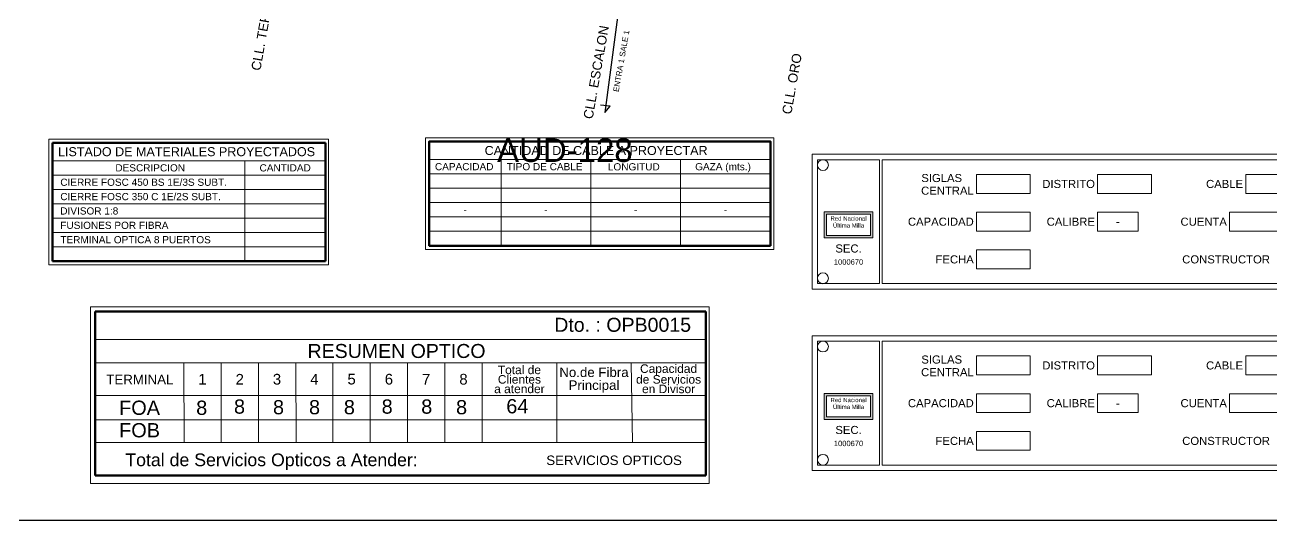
# Model space of a CAD drawing. Header units: millimetres. Extents: x -3867 to 635, y 1591 to 3666.
# Drawn here: x 107.8 to 456.4, y 1612 to 1750.4 of the extents above; entities that cross this region are included whole.
import ezdxf
from ezdxf.enums import TextEntityAlignment as Align

# ---------------------------------------------------------------- set-up
doc = ezdxf.new("R2010")
doc.units = ezdxf.units.MM
doc.linetypes.add('TLSIGC_007', pattern=[28, 10, -1, 10, -1, 2, -1, 2, -1])
for name, color, linetype, lineweight in [('APUNTADOR  DE DATOS EXISTENTE', 82, 'Continuous', 20), ('DISTRITO', 42, 'TLSIGC_007', 60), ('LIMITES DE DISTRITOS COLINDANTES', 43, 'TLSIGC_007', 60), ('MARCO DE CONSTRUCCION', 7, 'Continuous', 5), ('MARCO Y LINEAS DE DATOS', 150, 'Continuous', 20), ('NOMBRE DE CALLES', 92, 'TLSIGC_017', 5), ('PLANO DE DETALLES', 253, 'Continuous', 30)]:
    doc.layers.add(name, color=color, linetype=linetype, lineweight=lineweight)
doc.layers.add('CABLE PROYECTADO SUBTERRANEO', color=1, linetype='Continuous')
doc.styles.add('PLACA', font='arial.ttf')
doc.styles.get("Standard").update_dxf_attribs({"font": 'arial.ttf'})
doc.linetypes.add('TLSIGC_017', pattern='A,0.5,["=",Standard,S=1.6,R=0,X=-0.2,Y=-0.8],0.5', length=1)

msp = doc.modelspace()

# ---------------------------------------------------------------- hatches: boundary and pattern name
at = {"layer": 'MARCO Y LINEAS DE DATOS', "linetype": 'Continuous', "lineweight": 9}
h = msp.add_hatch(color=256, dxfattribs=at)
h.dxf.hatch_style = 1
h.paths.add_polyline_path([(331.37, 1698.16), (331.37, 1690.92), (345.02, 1690.92), (345.02, 1698.16)])
h.paths.add_polyline_path([(344.35, 1691.58), (332.04, 1691.58), (332.04, 1697.5), (344.35, 1697.5)], flags=16)
h.paths.add_polyline_path([(333.05, 2173.39), (343.33, 2173.39), (343.33, 2171.53), (333.05, 2171.53)], flags=9)
h.paths.add_polyline_path([(333.28, 2171.75), (343.12, 2171.75), (343.12, 2169.55), (333.28, 2169.55)], flags=9)
h = msp.add_hatch(color=256, dxfattribs=at)
h.dxf.hatch_style = 1
h.paths.add_polyline_path([(331.37, 1647.42), (331.37, 1640.17), (345.02, 1640.17), (345.02, 1647.42)])
h.paths.add_polyline_path([(344.35, 1640.84), (332.04, 1640.84), (332.04, 1646.76), (344.35, 1646.76)], flags=16)
h.paths.add_polyline_path([(333.05, 2122.65), (343.33, 2122.65), (343.33, 2120.78), (333.05, 2120.78)], flags=9)
h.paths.add_polyline_path([(333.28, 2121), (343.12, 2121), (343.12, 2118.81), (333.28, 2118.81)], flags=9)

# ---------------------------------------------------------------- linework, layer by layer
at = {"color": 7, "linetype": 'Continuous', "lineweight": 20}
for points in [[(328.02, 1676.61), (483.97, 1676.61), (483.97, 1714.28), (328.02, 1714.28)], [(328.02, 1625.87), (483.97, 1625.87), (483.97, 1663.54), (328.02, 1663.54)]]:
    msp.add_lwpolyline(points, close=True, dxfattribs=at)
at = {"color": 5, "linetype": 'Continuous', "lineweight": 15}
for points in [[(346.85, 1678.12), (329.53, 1678.12), (329.53, 1712.77), (346.85, 1712.77)], [(347.61, 1678.12), (482.46, 1678.12), (482.46, 1712.77), (347.61, 1712.77)], [(373.97, 1708.63), (389.04, 1708.63), (389.04, 1703.36), (373.97, 1703.36)], [(407.88, 1708.63), (422.95, 1708.63), (422.95, 1703.36), (407.88, 1703.36)], [(449.31, 1708.63), (479.45, 1708.63), (479.45, 1703.36), (449.31, 1703.36)], [(373.97, 1698.08), (389.04, 1698.08), (389.04, 1692.81), (373.97, 1692.81)], [(407.88, 1698.08), (419.18, 1698.08), (419.18, 1692.81), (407.88, 1692.81)], [(444.79, 1698.08), (479.45, 1698.08), (479.45, 1692.81), (444.79, 1692.81)], [(373.97, 1687.53), (389.04, 1687.53), (389.04, 1682.26), (373.97, 1682.26)], [(346.85, 1627.37), (329.53, 1627.37), (329.53, 1662.03), (346.85, 1662.03)], [(347.61, 1627.37), (482.46, 1627.37), (482.46, 1662.03), (347.61, 1662.03)], [(373.97, 1657.89), (389.04, 1657.89), (389.04, 1652.61), (373.97, 1652.61)], [(407.88, 1657.89), (422.95, 1657.89), (422.95, 1652.61), (407.88, 1652.61)], [(449.31, 1657.89), (479.45, 1657.89), (479.45, 1652.61), (449.31, 1652.61)], [(373.97, 1647.34), (389.04, 1647.34), (389.04, 1642.06), (373.97, 1642.06)], [(407.88, 1647.34), (419.18, 1647.34), (419.18, 1642.06), (407.88, 1642.06)], [(444.79, 1647.34), (479.45, 1647.34), (479.45, 1642.06), (444.79, 1642.06)], [(373.97, 1636.79), (389.04, 1636.79), (389.04, 1631.52), (373.97, 1631.52)]]:
    msp.add_lwpolyline(points, close=True, dxfattribs=at)
for centre in [(331.03, 1711.27), (331.03, 1679.62), (331.03, 1660.52), (331.03, 1628.88)]:
    msp.add_circle(centre, 1.51, dxfattribs=at)
at = {"layer": 'MARCO DE CONSTRUCCION', "color": 7, "linetype": 'Continuous', "lineweight": 5}
for p, q in [((114.49, 1718.53), (184.8, 1718.53)), ((114.49, 1718.53), (192.74, 1718.53)), ((114.49, 1683.37), (114.49, 1718.53)), ((115.49, 1717.53), (185.81, 1717.53)), ((192.74, 1718.53), (192.74, 1683.37)), ((220.88, 1717.86), (316.31, 1717.86)), ((115.49, 1712.5), (191.82, 1712.5)), ((220.88, 1712.84), (316.31, 1712.84)), ((240.97, 1712.84), (240.97, 1688.73)), ((266.08, 1712.84), (266.08, 1688.73)), ((291.19, 1712.84), (291.19, 1688.73)), ((115.49, 1708.49), (185.81, 1708.49)), ((115.49, 1708.49), (185.81, 1708.49)), ((115.49, 1708.49), (191.82, 1708.49)), ((220.88, 1708.82), (316.31, 1708.82)), ((220.88, 1708.82), (316.31, 1708.82)), ((220.88, 1704.8), (316.31, 1704.8)), ((115.49, 1704.47), (185.81, 1704.47)), ((115.49, 1704.47), (185.81, 1704.47)), ((115.49, 1704.47), (191.82, 1704.47)), ((115.49, 1700.45), (191.82, 1700.45)), ((220.88, 1700.78), (316.31, 1700.78)), ((115.49, 1696.43), (191.82, 1696.43)), ((220.88, 1696.76), (316.31, 1696.76)), ((115.49, 1692.41), (191.82, 1692.41)), ((220.88, 1692.75), (316.31, 1692.75)), ((220.88, 1692.75), (316.31, 1692.75)), ((115.49, 1688.4), (191.82, 1688.4)), ((220.88, 1688.73), (316.31, 1688.73)), ((192.74, 1683.37), (114.49, 1683.37)), ((126.12, 1671.66), (299.24, 1671.66)), ((126.12, 1622.28), (126.12, 1671.66)), ((299.24, 1671.66), (299.24, 1622.28)), ((299.24, 1622.28), (126.12, 1622.28))]:
    msp.add_line(p, q, dxfattribs=at)
at = {"layer": 'MARCO DE CONSTRUCCION', "color": 7, "linetype": 'Continuous', "lineweight": 50}
for p, q in [((115.49, 1717.53), (191.82, 1717.53)), ((115.49, 1684.38), (115.49, 1717.53)), ((191.82, 1717.53), (191.82, 1684.38)), ((115.49, 1684.38), (191.82, 1684.38)), ((298.27, 1670.33), (127.45, 1670.33)), ((127.45, 1670.33), (127.45, 1624.51)), ((298.27, 1624.51), (298.27, 1670.33)), ((127.45, 1624.51), (298.27, 1624.51))]:
    msp.add_line(p, q, dxfattribs=at)
at = {"layer": 'MARCO DE CONSTRUCCION', "color": 0, "linetype": 'Continuous', "lineweight": 5}
msp.add_line((169.32, 1712.5), (169.32, 1684.38), dxfattribs=at)
at = {"layer": 'MARCO DE CONSTRUCCION', "color": 7, "linetype": 'Continuous'}
for p, q in [((127.45, 1662.51), (298.27, 1662.51)), ((127.45, 1655.99), (298.27, 1655.99)), ((152.31, 1633.75), (152.22, 1655.99)), ((162.66, 1633.75), (162.66, 1655.99)), ((173.09, 1633.75), (173.09, 1655.99)), ((183.7, 1633.75), (183.52, 1655.99)), ((193.95, 1633.75), (193.95, 1655.99)), ((204.38, 1633.75), (204.38, 1655.99)), ((214.82, 1633.75), (214.82, 1655.99)), ((225.25, 1633.75), (225.25, 1655.99)), ((235.68, 1633.75), (235.68, 1655.99)), ((256.54, 1633.75), (256.54, 1655.99)), ((277.71, 1633.75), (277.41, 1655.99)), ((127.45, 1646.81), (298.27, 1646.81)), ((127.45, 1640.02), (298.27, 1640.02)), ((127.45, 1633.75), (298.27, 1633.75))]:
    msp.add_line(p, q, dxfattribs=at)
at = {"layer": 'MARCO DE CONSTRUCCION', "color": 7, "linetype": 'Continuous', "lineweight": 30}
msp.add_lwpolyline([(-168.34, 1874.48), (-189.9, 1874.48), (-189.9, 1612.02), (-168.34, 1612.02), (-168.34, 1874.48), (-168.34, 1612.02), (631.59, 1612.02), (631.59, 2136.95), (-179.12, 2136.95), (-179.12, 1874.48)], dxfattribs=at)
at = {"layer": 'MARCO DE CONSTRUCCION', "color": 7, "linetype": 'Continuous', "lineweight": 5}
msp.add_lwpolyline([(317.31, 1718.86), (317.31, 1687.68), (219.87, 1687.68), (219.87, 1718.86)], close=True, dxfattribs=at)
at = {"layer": 'MARCO DE CONSTRUCCION', "color": 7, "linetype": 'Continuous', "lineweight": 50}
msp.add_lwpolyline([(316.31, 1688.73), (220.88, 1688.73), (220.88, 1717.86), (316.31, 1717.86)], close=True, dxfattribs=at)
at = {"layer": 'MARCO Y LINEAS DE DATOS', "linetype": 'Continuous', "lineweight": 9}
for points in [[(331.37, 1698.16), (345.02, 1698.16), (345.02, 1690.92), (331.37, 1690.92)], [(344.35, 1691.58), (332.04, 1691.58), (332.04, 1697.5), (344.35, 1697.5)], [(331.37, 1647.42), (345.02, 1647.42), (345.02, 1640.17), (331.37, 1640.17)], [(344.35, 1640.84), (332.04, 1640.84), (332.04, 1646.76), (344.35, 1646.76)]]:
    msp.add_lwpolyline(points, close=True, dxfattribs=at)
at = {"layer": 'PLANO DE DETALLES'}
msp.add_lwpolyline([(275.95, 1770.95), (269.99, 1725.94), (271.49, 1727.75), (268.8, 1728.04)], dxfattribs=at)

# ---------------------------------------------------------------- texts
at = {"color": 7, "linetype": 'Continuous', "lineweight": 0, "style": 'PLACA'}
for s, height, p in [('SIGLAS', 2.26, (369.95, 1707.65)), ('CENTRAL', 2.26, (373.22, 1704.11)), ('DISTRITO', 2.26, (407.12, 1705.99)), ('CABLE', 2.26, (448.56, 1705.99)), ('CAPACIDAD', 2.26, (373.22, 1695.44)), ('CALIBRE', 2.26, (407.12, 1695.44)), ('CUENTA', 2.26, (444.04, 1695.44)), ('FECHA', 2.26, (373.22, 1684.9)), ('CONSTRUCTOR', 2.2602, (456.09, 1684.9)), ('SIGLAS', 2.26, (369.95, 1656.9)), ('DISTRITO', 2.26, (407.12, 1655.25)), ('CABLE', 2.26, (448.56, 1655.25)), ('CENTRAL', 2.26, (373.22, 1653.36)), ('CAPACIDAD', 2.26, (373.22, 1644.7)), ('CALIBRE', 2.26, (407.12, 1644.7)), ('CUENTA', 2.26, (444.04, 1644.7)), ('FECHA', 2.26, (373.22, 1634.15)), ('CONSTRUCTOR', 2.2602, (456.09, 1634.15))]:
    msp.add_text(s, height=height, dxfattribs=at).set_placement(p, align=Align.MIDDLE_RIGHT)
at = {"color": 7, "linetype": 'Continuous'}
for s, p in [('Red Nacional', (338.19, 1696.35)), ('Última Milla', (338.19, 1694.54)), ('Red Nacional', (338.19, 1645.61)), ('Última Milla', (338.19, 1643.8))]:
    msp.add_text(s, height=1.2054, dxfattribs=at).set_placement(p, align=Align.MIDDLE)
at = {"color": 7, "linetype": 'Continuous', "lineweight": 0, "style": 'PLACA'}
for s, height, p in [('-', 2.26, (413.53, 1695.44)), ('SEC.', 2.26, (338.19, 1687.95)), ('1000670', 1.507, (338.19, 1684.18)), ('-', 2.26, (413.53, 1644.7)), ('SEC.', 2.26, (338.19, 1637.21)), ('1000670', 1.507, (338.19, 1633.44))]:
    msp.add_text(s, height=height, dxfattribs=at).set_placement(p, align=Align.MIDDLE)
at = {"layer": 'APUNTADOR  DE DATOS EXISTENTE', "color": 1, "linetype": 'Continuous'}
for s, height, p in [('8', 3.98, (167.8, 1643.75)), ('8', 3.98, (178.71, 1643.58)), ('8', 3.98, (188.79, 1643.58)), ('8', 3.98, (198.54, 1643.58)), ('8', 3.98, (209.11, 1643.75)), ('8', 3.98, (220.18, 1643.75)), ('8', 3.98, (229.93, 1643.58)), ('64', 3.984, (245.53, 1643.85)), ('FOA', 3.984, (139.84, 1643.42)), ('FOB', 3.984, (139.84, 1637.14))]:
    msp.add_text(s, height=height, dxfattribs=at).set_placement(p, align=Align.MIDDLE)
at = {"layer": 'APUNTADOR  DE DATOS EXISTENTE', "color": 3, "linetype": 'Continuous'}
msp.add_text('8', height=3.98, dxfattribs=at).set_placement((157.23, 1643.42), align=Align.MIDDLE)
at = {"layer": 'CABLE PROYECTADO SUBTERRANEO', "color": 1, "linetype": 'Continuous', "lineweight": 60}
for s, p in [('LISTADO DE MATERIALES PROYECTADOS', (117.02, 1716.27)), ('CANTIDAD DE CABLE A PROYECTAR', (236.38, 1716.6))]:
    msp.add_text(s, height=2.5112, dxfattribs=at).set_placement(p, align=Align.TOP_LEFT)
at = {"layer": 'DISTRITO', "linetype": 'Continuous', "lineweight": 20}
msp.add_text('Dto. : OPB0015', height=3.9119, dxfattribs=at).set_placement((294.13, 1666.61), align=Align.MIDDLE_RIGHT)
at = {"layer": 'LIMITES DE DISTRITOS COLINDANTES'}
msp.add_text('AUD-128', height=6.602, dxfattribs=at).set_placement((239.86, 1712.14))
at = {"layer": 'MARCO DE CONSTRUCCION', "color": 0}
for s, p in [('CAPACIDAD', (222.48, 1711.83)), ('TIPO DE CABLE', (242.57, 1711.83)), ('LONGITUD', (270.86, 1711.79)), ('GAZA (mts.)', (295.28, 1711.83)), ('DESCRIPCION', (133.08, 1711.5)), ('CANTIDAD', (173.41, 1711.5)), ('CIERRE FOSC 450 BS 1E/3S SUBT.', (117.67, 1707.48)), ('CIERRE FOSC 350 C 1E/2S SUBT.', (117.67, 1703.46)), ('DIVISOR 1:8', (117.67, 1699.45)), ('FUSIONES POR FIBRA', (117.67, 1695.43)), ('TERMINAL OPTICA 8 PUERTOS', (117.67, 1691.41))]:
    msp.add_text(s, height=2.009, dxfattribs=at).set_placement(p, align=Align.TOP_LEFT)
for p in [(230.92, 1698.77), (253.53, 1698.77), (278.64, 1698.77), (303.75, 1698.77)]:
    msp.add_text('-', height=2.01, dxfattribs=at).set_placement(p, align=Align.MIDDLE)
at = {"layer": 'MARCO DE CONSTRUCCION', "color": 7, "linetype": 'Continuous'}
msp.add_text('RESUMEN OPTICO', height=3.9119, dxfattribs=at).set_placement((186.84, 1659.29), align=Align.MIDDLE_LEFT)
for s, height, p in [('TERMINAL', 2.656, (139.93, 1651.32)), ('Total de', 2.391, (246.11, 1654.06)), ('Clientes', 2.391, (246.11, 1651.4)), ('No.de Fibra', 2.6562, (266.97, 1653.39)), ('de Servicios', 2.3906, (287.84, 1651.4)), ('Capacidad', 2.391, (287.84, 1654.06)), ('a atender', 2.391, (246.11, 1648.74)), ('Principal', 2.656, (266.97, 1649.41)), ('en Divisor', 2.391, (287.84, 1648.74)), ('Total de Servicios Opticos a Atender:', 3.5484, (176.76, 1628.42)), ('SERVICIOS OPTICOS', 2.6562, (272.6, 1628.73))]:
    msp.add_text(s, height=height, dxfattribs=at).set_placement(p, align=Align.MIDDLE)
at = {"layer": 'MARCO DE CONSTRUCCION'}
for s, p in [('1', (157.44, 1651.4)), ('2', (167.87, 1651.4)), ('3', (178.3, 1651.4)), ('4', (188.74, 1651.4)), ('5', (199.17, 1651.4)), ('6', (209.6, 1651.4)), ('7', (220.03, 1651.4)), ('8', (230.46, 1651.4))]:
    msp.add_text(s, height=2.99, dxfattribs=at).set_placement(p, align=Align.MIDDLE)
at = {"layer": 'NOMBRE DE CALLES'}
for s, height, p in [('CLL. TEPETATE', 2.6407, (173.64, 1737.51)), ('CLL. ESCALON', 2.6407, (266.58, 1723.98)), ('CLL. ORO', 2.641, (322.16, 1725.3))]:
    msp.add_text(s, height=height, rotation=80, dxfattribs=at).set_placement(p)
at = {"layer": 'PLANO DE DETALLES'}
msp.add_text('ENTRA 1 SALE 1', height=1.5844, rotation=80, dxfattribs=at).set_placement((273.87, 1731.62))

doc.saveas('drawing.dxf')
